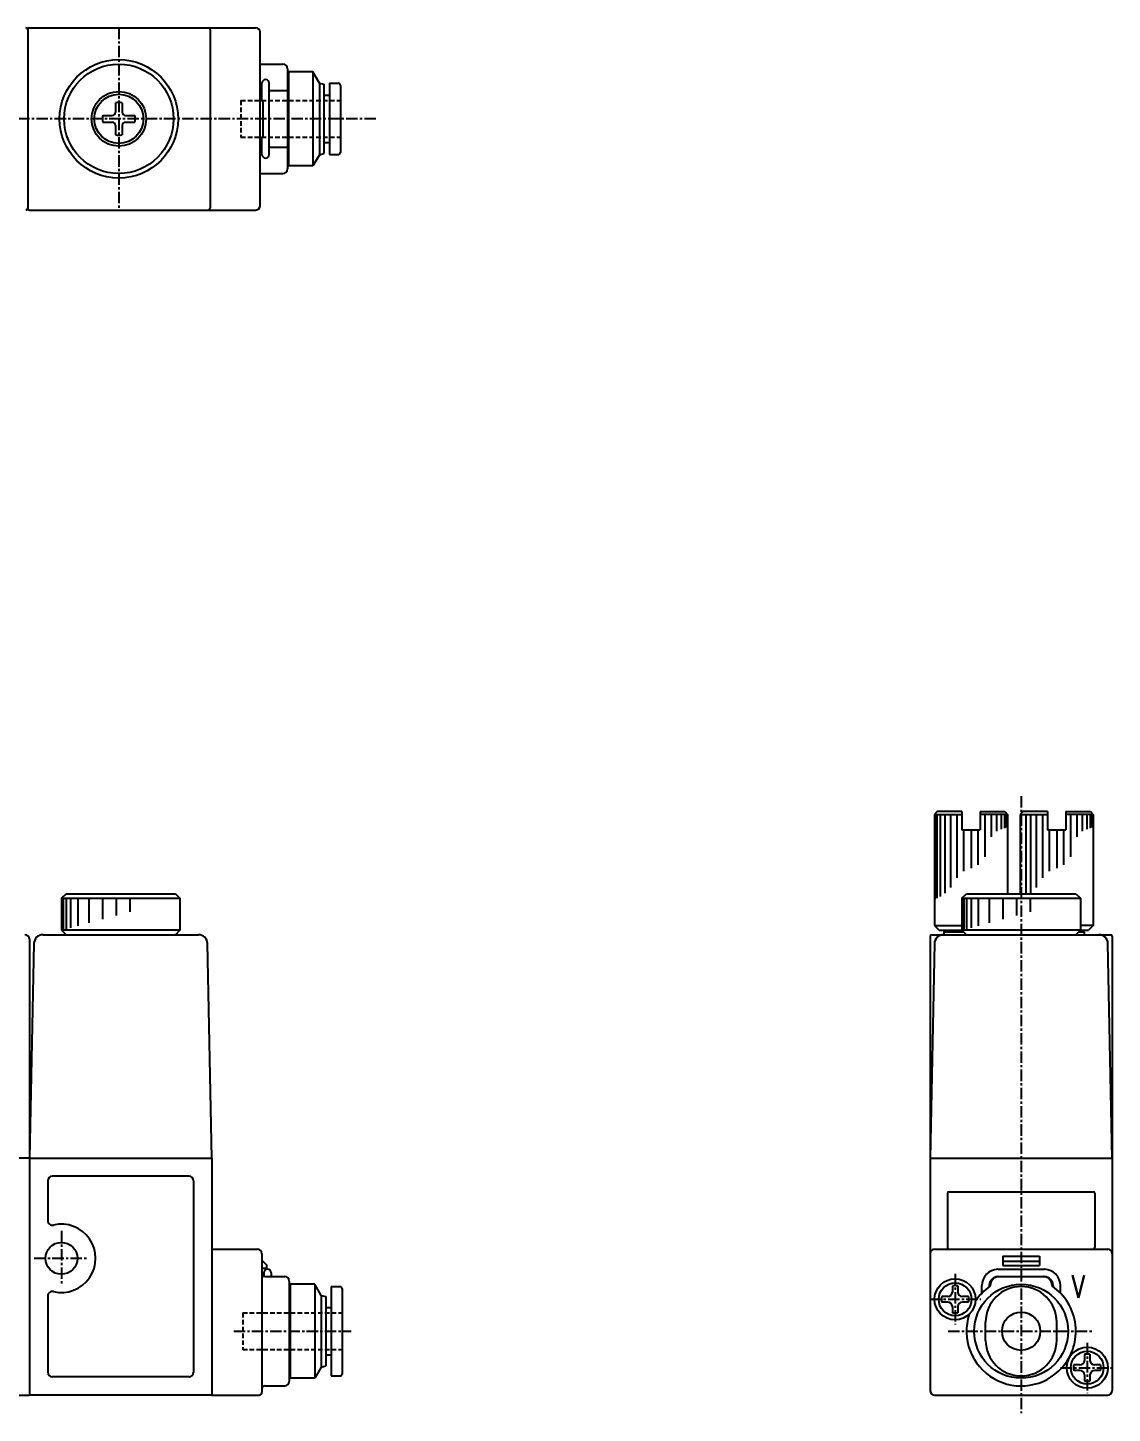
# Model space of a CAD drawing. Extents: x -329 to -68, y 63 to 246.
# Drawn here: x -187.4 to -68.4, y 94 to 246 of the extents above; entities that cross this region are included whole.
import ezdxf

# ---------------------------------------------------------------- set-up
doc = ezdxf.new("R2010")
doc.units = 0
doc.linetypes.add('CENTER', pattern=[2, 1.25, -0.25, 0.25, -0.25])
doc.linetypes.add('DASHED', pattern=[0.75, 0.5, -0.25])
doc.layers.get('0').update_dxf_attribs({"linetype": 'CONTINUOUS'})
doc.layers.add('CENTER', color=1, linetype='CENTER')
doc.styles.add('MX_NOTE_STANDARD', font='txt.shx', dxfattribs={"bigfont": 'extfont.shx'})

msp = doc.modelspace()

# ---------------------------------------------------------------- linework, layer by layer
at = {"color": 7, "linetype": 'CONTINUOUS'}
for p, q in [((-187.41, 245.81), (-187.41, 226.21)), ((-187.21, 246.01), (-162.41, 246.01)), ((-167.41, 245.81), (-167.41, 226.21)), ((-161.91, 226.51), (-161.91, 245.51)), ((-161.91, 242.01), (-159.41, 242.01)), ((-158.91, 241.51), (-158.91, 230.51)), ((-158.81, 241.16), (-158.91, 241.06)), ((-158.81, 241.16), (-158.81, 230.86)), ((-156.11, 241.16), (-158.81, 241.16)), ((-156.11, 241.16), (-156.11, 230.86)), ((-155.41, 239.94), (-156.11, 241.16)), ((-161.91, 239.11), (-161.71, 239.11)), ((-161.71, 238.01), (-161.71, 239.91)), ((-160.91, 232.11), (-160.91, 239.91)), ((-160.91, 239.11), (-158.91, 239.11)), ((-155.41, 239.94), (-155.41, 232.07)), ((-155.41, 239.94), (-154.91, 239.81)), ((-154.91, 239.81), (-154.91, 232.21)), ((-154.31, 239.91), (-154.31, 232.11)), ((-154.31, 239.91), (-153.31, 239.91)), ((-153.11, 239.71), (-153.11, 232.31)), ((-177.77, 237.77), (-177.77, 236.73)), ((-177.05, 237.77), (-177.05, 236.73)), ((-161.91, 238.01), (-161.61, 238.01)), ((-161.61, 238.01), (-161.61, 234.01)), ((-154.91, 238.61), (-154.31, 238.61)), ((-179.18, 236.37), (-178.13, 236.37)), ((-179.18, 235.65), (-178.13, 235.65)), ((-176.69, 236.37), (-175.65, 236.37)), ((-176.69, 235.65), (-175.65, 235.65)), ((-177.77, 235.29), (-177.77, 234.24)), ((-177.05, 235.29), (-177.05, 234.24)), ((-161.91, 234.01), (-161.61, 234.01)), ((-161.91, 232.91), (-161.71, 232.91)), ((-161.71, 232.11), (-161.71, 234.01)), ((-160.91, 232.91), (-158.91, 232.91)), ((-154.91, 233.41), (-154.31, 233.41)), ((-155.41, 232.07), (-156.11, 230.86)), ((-155.41, 232.07), (-154.91, 232.21)), ((-154.31, 232.11), (-153.31, 232.11)), ((-161.91, 230.01), (-159.41, 230.01)), ((-158.81, 230.86), (-158.91, 230.96)), ((-156.11, 230.86), (-158.81, 230.86)), ((-187.21, 226.01), (-162.41, 226.01)), ((-87.61, 160.01), (-87.91, 159.71)), ((-87.91, 159.71), (-87.91, 147.51)), ((-87.91, 159.71), (-84.91, 159.71)), ((-87.85, 150.4), (-87.85, 159.71)), ((-87.63, 150.5), (-87.63, 159.71)), ((-84.91, 160.01), (-87.61, 160.01)), ((-87.25, 150.7), (-87.25, 159.71)), ((-86.75, 151.05), (-86.75, 159.71)), ((-86.14, 151.7), (-86.14, 159.71)), ((-85.45, 152.73), (-85.45, 159.71)), ((-84.91, 160.01), (-84.91, 158.01)), ((-82.91, 160.01), (-80.21, 160.01)), ((-82.91, 160.01), (-82.91, 158.01)), ((-79.91, 159.71), (-82.91, 159.71)), ((-82.37, 155.06), (-82.37, 159.71)), ((-81.68, 157.23), (-81.68, 159.71)), ((-81.07, 157.87), (-81.07, 159.71)), ((-80.57, 158.07), (-80.57, 159.71)), ((-80.21, 160.01), (-79.91, 159.71)), ((-80.2, 158.18), (-80.2, 159.71)), ((-79.97, 158.26), (-79.97, 159.71)), ((-79.91, 159.71), (-79.91, 151.01)), ((-78.21, 160.01), (-78.51, 159.71)), ((-78.51, 159.71), (-78.51, 151.01)), ((-78.51, 159.71), (-75.51, 159.71)), ((-75.51, 160.01), (-78.21, 160.01)), ((-77.85, 151.01), (-77.85, 159.71)), ((-77.35, 151.05), (-77.35, 159.71)), ((-76.74, 151.7), (-76.74, 159.71)), ((-76.05, 152.73), (-76.05, 159.71)), ((-75.51, 160.01), (-75.51, 158.01)), ((-73.51, 160.01), (-70.81, 160.01)), ((-73.51, 160.01), (-73.51, 158.01)), ((-70.51, 159.71), (-73.51, 159.71)), ((-72.97, 155.06), (-72.97, 159.71)), ((-72.28, 157.23), (-72.28, 159.71)), ((-71.67, 157.87), (-71.67, 159.71)), ((-71.17, 158.07), (-71.17, 159.71)), ((-70.81, 160.01), (-70.51, 159.71)), ((-70.8, 158.18), (-70.8, 159.71)), ((-70.57, 158.26), (-70.57, 159.71)), ((-70.51, 159.71), (-70.51, 147.51)), ((-84.91, 158.01), (-82.91, 158.01)), ((-84.7, 153.47), (-84.7, 158.01)), ((-83.91, 158.01), (-83.91, 153.82)), ((-83.13, 154.16), (-83.13, 158.01)), ((-75.51, 158.01), (-73.51, 158.01)), ((-75.3, 153.47), (-75.3, 158.01)), ((-74.51, 158.01), (-74.51, 153.82)), ((-73.73, 154.16), (-73.73, 158.01)), ((-183.71, 150.51), (-183.21, 151.01)), ((-183.71, 150.51), (-170.71, 150.51)), ((-183.71, 150.51), (-183.71, 147.01)), ((-183.51, 150.51), (-183.51, 147.01)), ((-183.21, 151.01), (-171.21, 151.01)), ((-183.21, 150.51), (-183.21, 147.01)), ((-182.71, 150.51), (-182.71, 147.28)), ((-181.91, 150.51), (-181.91, 147.49)), ((-180.71, 150.51), (-180.71, 147.82)), ((-179.21, 150.51), (-179.21, 148.22)), ((-177.71, 150.51), (-177.71, 148.62)), ((-176.21, 150.51), (-176.21, 149.03)), ((-171.21, 151.01), (-170.71, 150.51)), ((-170.71, 150.51), (-170.71, 147.01)), ((-84.91, 150.51), (-84.41, 151.01)), ((-84.91, 150.51), (-71.91, 150.51)), ((-84.91, 150.51), (-84.91, 147.01)), ((-84.71, 150.51), (-84.71, 147.01)), ((-84.41, 151.01), (-72.41, 151.01)), ((-84.41, 150.51), (-84.41, 147.01)), ((-83.91, 150.51), (-83.91, 147.28)), ((-83.11, 150.51), (-83.11, 147.49)), ((-81.91, 150.51), (-81.91, 147.82)), ((-80.41, 150.51), (-80.41, 148.22)), ((-78.91, 150.51), (-78.91, 148.62)), ((-77.41, 150.51), (-77.41, 149.03)), ((-72.41, 151.01), (-71.91, 150.51)), ((-71.91, 150.51), (-71.91, 147.01)), ((-87.91, 147.51), (-84.91, 147.51)), ((-87.91, 147.51), (-87.41, 147.01)), ((-70.51, 147.51), (-71.91, 147.51)), ((-70.51, 147.51), (-71.01, 147.01)), ((-187.21, 146.01), (-187.21, 122.01)), ((-185.73, 146.51), (-168.69, 146.51)), ((-170.71, 147.01), (-183.71, 147.01)), ((-183.71, 147.01), (-183.21, 146.51)), ((-170.71, 147.01), (-171.21, 146.51)), ((-88.41, 146.31), (-88.41, 96.51)), ((-88.21, 146.51), (-68.61, 146.51)), ((-87.41, 147.01), (-84.91, 147.01)), ((-86.91, 146.81), (-86.71, 147.01)), ((-86.91, 146.81), (-84.71, 146.81)), ((-86.91, 146.81), (-86.91, 146.51)), ((-71.91, 147.01), (-84.91, 147.01)), ((-84.91, 147.01), (-84.41, 146.51)), ((-71.91, 147.01), (-72.41, 146.51)), ((-72.11, 146.81), (-71.51, 146.81)), ((-71.91, 147.01), (-71.01, 147.01)), ((-71.51, 146.81), (-71.71, 147.01)), ((-71.51, 146.81), (-71.51, 146.51)), ((-68.41, 146.31), (-68.41, 96.51)), ((-186.73, 145.53), (-187.21, 122.01)), ((-167.21, 122.01), (-167.69, 145.53)), ((-87.93, 145.53), (-88.41, 122.01)), ((-68.41, 122.01), (-68.89, 145.53)), ((-187.21, 122.01), (-199.21, 122.01)), ((-187.21, 122.01), (-187.21, 96.06)), ((-187.21, 122.01), (-167.21, 122.01)), ((-167.21, 121.96), (-167.21, 96.01)), ((-88.41, 122.01), (-68.41, 122.01)), ((-185.21, 119.51), (-185.21, 115.14)), ((-169.71, 120.01), (-184.71, 120.01)), ((-169.21, 119.51), (-169.21, 98.51)), ((-86.51, 118.11), (-86.51, 112.21)), ((-86.31, 118.31), (-70.51, 118.31)), ((-70.31, 118.11), (-70.31, 112.21)), ((-167.21, 112.01), (-162.21, 112.01)), ((-161.71, 111.51), (-161.71, 110.81)), ((-87.91, 112.01), (-68.91, 112.01)), ((-80.41, 111.23), (-80.41, 110.21)), ((-80.41, 111.23), (-76.41, 111.23)), ((-76.41, 111.23), (-76.41, 110.21)), ((-161.71, 110.81), (-161.71, 96.71)), ((-161.71, 110.81), (-161.21, 110.31)), ((-161.71, 109.91), (-161.21, 109.91)), ((-161.21, 110.31), (-161.21, 109.91)), ((-80.98, 109.81), (-75.84, 109.81)), ((-80.41, 110.71), (-76.41, 110.71)), ((-80.41, 110.21), (-76.41, 110.21)), ((-161.51, 109.41), (-161.51, 109.03)), ((-161.41, 109.01), (-159.21, 109.01)), ((-160.71, 109.41), (-160.71, 109.01)), ((-158.71, 108.51), (-158.71, 108.16)), ((-158.71, 108.16), (-158.71, 97.86)), ((-158.61, 108.16), (-158.71, 108.06)), ((-158.71, 108.06), (-158.71, 97.96)), ((-158.61, 108.16), (-158.61, 97.86)), ((-155.91, 108.16), (-158.61, 108.16)), ((-155.91, 108.16), (-155.91, 97.86)), ((-155.21, 106.94), (-155.91, 108.16)), ((-85.96, 107.98), (-85.96, 107.31)), ((-85.36, 107.98), (-85.36, 107.31)), ((-82.71, 107.19), (-82.71, 108.01)), ((-81.91, 108.01), (-81.91, 107.88)), ((-81.81, 108.01), (-81.81, 107.98)), ((-80.96, 109.01), (-75.86, 109.01)), ((-75.01, 108.01), (-75.01, 107.98)), ((-74.91, 108.01), (-74.91, 107.88)), ((-74.11, 107.19), (-74.11, 108.01)), ((-185.21, 106.88), (-185.21, 98.51)), ((-155.21, 106.94), (-155.21, 99.07)), ((-155.21, 106.94), (-154.71, 106.81)), ((-154.71, 106.81), (-154.71, 99.21)), ((-154.11, 107.91), (-154.11, 98.11)), ((-154.11, 107.91), (-153.11, 107.91)), ((-152.91, 107.71), (-152.91, 98.31)), ((-86.46, 106.81), (-87.13, 106.81)), ((-84.19, 106.81), (-84.86, 106.81)), ((-154.71, 105.61), (-154.11, 105.61)), ((-86.46, 106.21), (-87.13, 106.21)), ((-85.96, 105.71), (-85.96, 105.04)), ((-85.36, 105.71), (-85.36, 105.04)), ((-84.19, 106.21), (-84.86, 106.21)), ((-82.31, 102.01), (-82.31, 104.01)), ((-74.51, 102.01), (-74.51, 104.01)), ((-154.71, 100.41), (-154.11, 100.41)), ((-71.46, 100.48), (-71.46, 99.81)), ((-70.86, 100.48), (-70.86, 99.81)), ((-155.21, 99.07), (-155.91, 97.86)), ((-155.21, 99.07), (-154.71, 99.21)), ((-71.96, 99.31), (-72.63, 99.31)), ((-69.69, 99.31), (-70.36, 99.31)), ((-169.71, 98.01), (-184.71, 98.01)), ((-158.61, 97.86), (-158.71, 97.96)), ((-158.71, 97.86), (-158.71, 97.51)), ((-155.91, 97.86), (-158.61, 97.86)), ((-154.11, 98.11), (-153.11, 98.11)), ((-71.96, 98.71), (-72.63, 98.71)), ((-71.46, 98.21), (-71.46, 97.54)), ((-70.86, 98.21), (-70.86, 97.54)), ((-69.69, 98.71), (-70.36, 98.71)), ((-199.16, 96.01), (-187.26, 96.01)), ((-167.26, 96.01), (-187.16, 96.01)), ((-167.21, 96.01), (-162.01, 96.01)), ((-161.71, 96.71), (-161.71, 96.31)), ((-161.41, 97.01), (-159.21, 97.01)), ((-87.91, 96.01), (-68.91, 96.01))]:
    msp.add_line(p, q, dxfattribs=at)
at = {"color": 3, "linetype": 'DASHED'}
for p, q in [((-164.01, 238.01), (-153.11, 238.01)), ((-164.01, 238.01), (-164.01, 233.96)), ((-164.01, 234.01), (-153.11, 234.01)), ((-163.81, 105.01), (-152.91, 105.01)), ((-163.81, 105.01), (-163.81, 100.96)), ((-163.81, 101.01), (-152.91, 101.01))]:
    msp.add_line(p, q, dxfattribs=at)
at = {"color": 7, "linetype": 'CONTINUOUS'}
for centre, radius in [((-177.41, 236.01), 6.5), ((-177.41, 236.01), 6), ((-177.41, 236.01), 3), ((-177.41, 236.01), 2.7), ((-183.71, 111.01), 1.75), ((-85.66, 106.51), 2.25), ((-85.66, 106.51), 1.8), ((-78.41, 103.01), 5.15), ((-78.41, 103.01), 2.1), ((-71.16, 99.01), 2.25), ((-71.16, 99.01), 1.8)]:
    msp.add_circle(centre, radius, dxfattribs=at)
for centre, radius, start, end in [((-187.61, 245.81), 0.2, 0, 90), ((-187.21, 245.81), 0.2, 90, 180), ((-167.61, 245.81), 0.2, 0, 90), ((-162.41, 245.51), 0.5, 0, 90), ((-159.41, 241.51), 0.5, 0, 90), ((-161.31, 239.91), 0.4, 0, 180), ((-153.31, 239.71), 0.2, 0, 90), ((-177.41, 236.01), 1.8, 78.463, 101.537), ((-177.41, 236.01), 1.8, 168.463, 191.537), ((-178.13, 236.73), 0.36, 270, 0), ((-178.13, 235.29), 0.36, 0, 90), ((-176.69, 236.73), 0.36, 180, 270), ((-176.69, 235.29), 0.36, 90, 180), ((-177.41, 236.01), 1.8, 348.463, 11.537), ((-177.41, 236.01), 1.8, 258.463, 281.537), ((-161.31, 232.11), 0.4, 180, 0), ((-153.31, 232.31), 0.2, 270, 0), ((-159.41, 230.51), 0.5, 270, 0), ((-162.41, 226.51), 0.5, 270, 0), ((-187.61, 226.21), 0.2, 270, 0), ((-187.21, 226.21), 0.2, 180, 270), ((-167.61, 226.21), 0.2, 270, 0), ((-187.71, 146.01), 0.5, 0, 90), ((-185.73, 145.51), 1, 90, 178.8309), ((-168.69, 145.51), 1, 1.1691, 90), ((-88.21, 146.31), 0.2, 90, 180), ((-86.93, 145.51), 1, 90, 178.8309), ((-69.89, 145.51), 1, 1.1691, 90), ((-68.61, 146.31), 0.2, 0, 90), ((-167.26, 121.96), 0.05, 0, 90), ((-184.71, 119.51), 0.5, 90, 180), ((-169.71, 119.51), 0.5, 0, 90), ((-86.31, 118.11), 0.2, 90, 180), ((-70.51, 118.11), 0.2, 0, 90), ((-184.71, 115.14), 0.5, 180, 283.609), ((-183.71, 111.01), 3.75, 256.391, 103.609), ((-162.21, 111.51), 0.5, 0, 90), ((-87.91, 111.51), 0.5, 90, 180), ((-86.31, 112.21), 0.2, 180, 270), ((-70.51, 112.21), 0.2, 270, 0), ((-68.91, 111.51), 0.5, 0, 90), ((-161.11, 109.41), 0.4, 0, 180), ((-80.91, 108.01), 1.8, 92.238, 180), ((-75.91, 108.01), 1.8, 0, 87.762), ((-161.41, 109.31), 0.3, 180, 270), ((-159.21, 108.51), 0.5, 0, 90), ((-85.66, 106.51), 1.5, 78.463, 101.537), ((-78.41, 103.01), 6, 124.7675, 146.5913), ((-80.91, 108.01), 1, 93.0028, 180), ((-81.86, 107.98), 0.05, 304.7675, 0), ((-80.81, 108.01), 1, 93.0028, 180), ((-76.01, 108.01), 1, 0, 86.9972), ((-75.91, 108.01), 1, 0, 86.9972), ((-74.96, 107.98), 0.05, 180, 235.2325), ((-78.41, 103.01), 6, 318.1897, 55.2325), ((-184.71, 106.88), 0.5, 76.391, 180), ((-153.11, 107.71), 0.2, 0, 90), ((-85.66, 106.51), 1.5, 168.463, 191.537), ((-86.46, 107.31), 0.5, 270, 0), ((-84.86, 107.31), 0.5, 180, 270), ((-85.66, 106.51), 1.5, 348.463, 11.537), ((-78.41, 104.01), 3.9, 0, 180), ((-86.46, 105.71), 0.5, 0, 90), ((-85.66, 106.51), 1.5, 258.463, 281.537), ((-84.86, 105.71), 0.5, 90, 180), ((-78.41, 103.01), 6, 161.8701, 318.1897), ((-78.41, 102.01), 3.9, 180, 0), ((-71.16, 99.01), 1.5, 78.463, 101.537), ((-71.16, 99.01), 1.5, 168.463, 191.537), ((-71.96, 99.81), 0.5, 270, 0), ((-70.36, 99.81), 0.5, 180, 270), ((-71.16, 99.01), 1.5, 348.463, 11.537), ((-184.71, 98.51), 0.5, 180, 270), ((-169.71, 98.51), 0.5, 270, 0), ((-159.21, 97.51), 0.5, 270, 0), ((-153.11, 98.31), 0.2, 270, 0), ((-71.96, 98.21), 0.5, 0, 90), ((-71.16, 99.01), 1.5, 258.463, 281.537), ((-70.36, 98.21), 0.5, 90, 180), ((-187.26, 96.06), 0.05, 270, 0), ((-187.16, 96.06), 0.05, 180, 270), ((-167.26, 96.06), 0.05, 270, 0), ((-162.01, 96.31), 0.3, 270, 0), ((-161.41, 96.71), 0.3, 90, 180), ((-87.91, 96.51), 0.5, 180, 270), ((-68.91, 96.51), 0.5, 270, 0)]:
    msp.add_arc(centre, radius, start, end, dxfattribs=at)
at = {"layer": 'CENTER', "color": 1, "linetype": 'CENTER'}
for p, q in [((-177.41, 246.01), (-177.41, 226.01)), ((-149.21, 236.01), (-251.31, 236.01)), ((-78.41, 161.71), (-78.41, 94.01)), ((-183.71, 114.01), (-183.71, 108.01)), ((-186.71, 111.01), (-180.71, 111.01)), ((-85.66, 109.31), (-85.66, 103.74)), ((-88.43, 106.51), (-82.82, 106.51)), ((-164.81, 103.01), (-151.91, 103.01)), ((-86.41, 103.01), (-70.41, 103.01)), ((-71.16, 101.75), (-71.16, 96.22)), ((-74.1, 99.01), (-68.46, 99.01))]:
    msp.add_line(p, q, dxfattribs=at)

# ---------------------------------------------------------------- texts
at = {"color": 1, "linetype": 'CONTINUOUS', "style": 'MX_NOTE_STANDARD', "width": 0.75}
msp.add_text('V', height=2.5, dxfattribs=at).set_placement((-72.85, 106.66))

doc.saveas('drawing.dxf')
